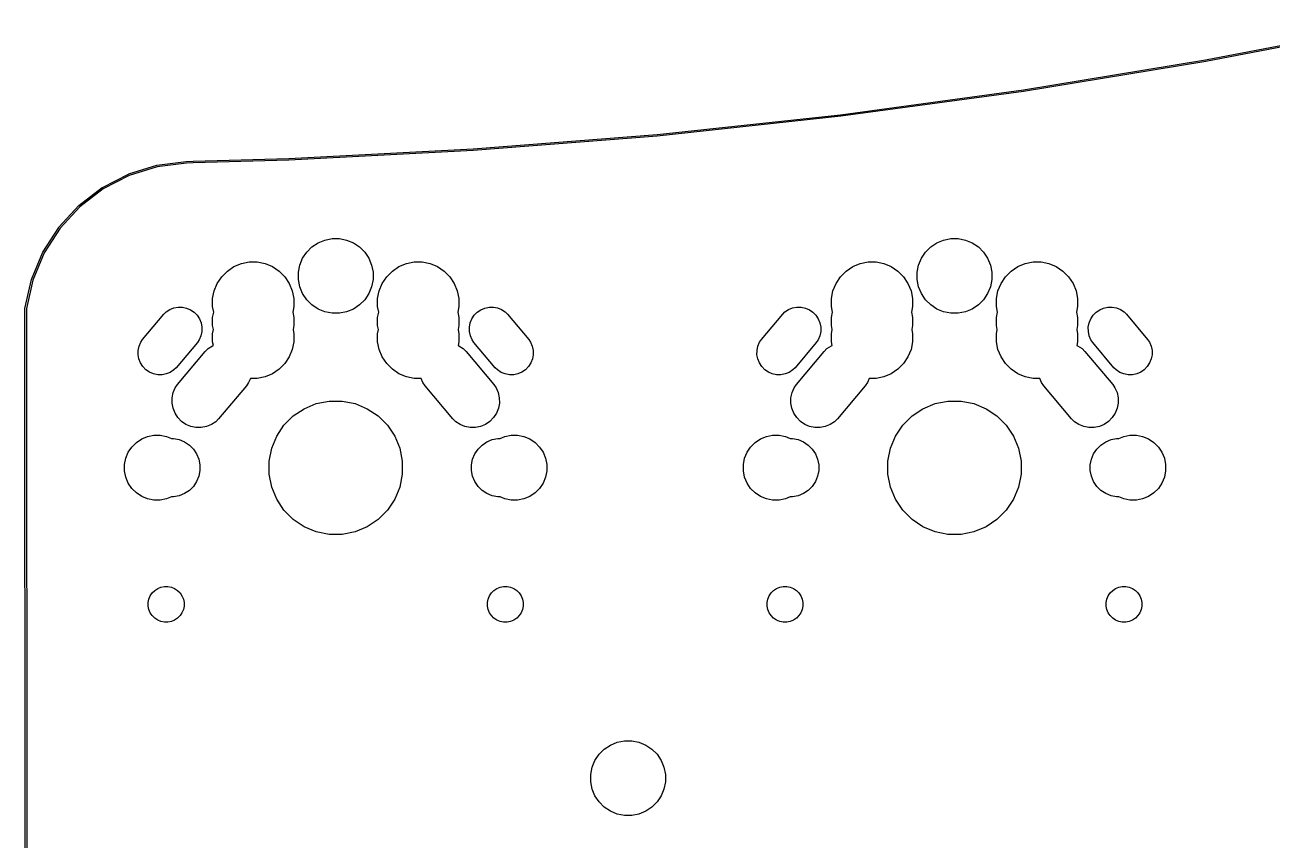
# Model space of a CAD drawing. Extents: x 38 to 192, y -155 to -33.
# Drawn here: x 38.43 to 76.83, y -61.4 to -36.33 of the extents above; entities that cross this region are included whole.
import ezdxf

# ---------------------------------------------------------------- set-up
doc = ezdxf.new("R2010")
doc.units = 0
doc.layers.add('BLACK', color=7, linetype='CONTINUOUS')

msp = doc.modelspace()

# ---------------------------------------------------------------- linework, layer by layer
at = {"layer": 'BLACK', "linetype": 'CONTINUOUS'}
for p, q in [((74.7762, -37.405), (80.3538, -36.3283)), ((80.3636, -36.3774), (74.7853, -37.4542)), ((69.1707, -38.3256), (74.7762, -37.405)), ((74.7846, -37.4543), (69.1784, -38.375)), ((74.7848, -37.4543), (74.7846, -37.4543)), ((74.785, -37.4543), (74.7848, -37.4543)), ((74.7853, -37.4542), (74.785, -37.4543)), ((63.5417, -39.0893), (69.1707, -38.3256)), ((69.1778, -38.3751), (63.5481, -39.1388)), ((69.1779, -38.3751), (69.1778, -38.3751)), ((69.1781, -38.375), (69.1779, -38.3751)), ((69.1784, -38.375), (69.1781, -38.375)), ((57.8936, -39.6955), (63.5417, -39.0893)), ((63.5474, -39.1389), (57.8985, -39.7452)), ((63.5475, -39.1389), (63.5474, -39.1389)), ((63.5477, -39.1389), (63.5475, -39.1389)), ((63.5481, -39.1388), (63.5477, -39.1389)), ((52.2307, -40.1437), (57.8936, -39.6955)), ((57.8978, -39.7453), (52.2343, -40.1936)), ((57.898, -39.7453), (57.8978, -39.7453)), ((57.8982, -39.7452), (57.898, -39.7453)), ((57.8985, -39.7452), (57.8982, -39.7452)), ((46.5575, -40.4337), (52.2307, -40.1437)), ((52.2336, -40.1936), (46.5597, -40.4836)), ((52.2337, -40.1936), (52.2336, -40.1936)), ((52.2339, -40.1936), (52.2337, -40.1936)), ((52.2343, -40.1936), (52.2339, -40.1936)), ((41.6277, -40.9129), (42.4929, -40.6428)), ((42.5057, -40.6912), (41.6446, -40.96)), ((42.4929, -40.6428), (42.4972, -40.6419)), ((42.4972, -40.6419), (43.3962, -40.5262)), ((43.4012, -40.576), (42.5057, -40.6912)), ((43.3962, -40.5262), (43.3975, -40.5262)), ((43.3975, -40.5262), (43.3989, -40.526)), ((43.3989, -40.526), (43.6104, -40.5217)), ((43.6116, -40.5717), (43.4012, -40.576)), ((43.6104, -40.5217), (46.5575, -40.4337)), ((43.6118, -40.5717), (43.6116, -40.5717)), ((43.6116, -40.5717), (43.6116, -40.5717)), ((46.5592, -40.4837), (43.6118, -40.5717)), ((46.5593, -40.4837), (46.5592, -40.4837)), ((46.5594, -40.4837), (46.5593, -40.4837)), ((46.5597, -40.4836), (46.5594, -40.4837)), ((40.8184, -41.3307), (41.6236, -40.9145)), ((41.6446, -40.96), (40.8433, -41.3742)), ((41.6236, -40.9145), (41.6277, -40.9129)), ((40.094, -41.8828), (40.8147, -41.3331)), ((40.8433, -41.3742), (40.1261, -41.9212)), ((40.8147, -41.3331), (40.8184, -41.3307)), ((39.4765, -42.5522), (40.0908, -41.8857)), ((40.1261, -41.9212), (39.5147, -42.5845)), ((40.0908, -41.8857), (40.094, -41.8828)), ((40.094, -41.8828), (40.094, -41.8828)), ((38.9846, -43.3187), (39.4738, -42.5556)), ((39.5147, -42.5845), (39.0278, -43.3438)), ((39.4738, -42.5556), (39.4765, -42.5522)), ((47.4553, -43.0309), (47.6646, -42.9442)), ((47.6646, -42.9442), (47.8867, -42.9)), ((47.8867, -42.9), (48.1133, -42.9)), ((48.1133, -42.9), (48.3354, -42.9442)), ((48.3354, -42.9442), (48.5447, -43.0309)), ((66.5053, -43.0309), (66.7146, -42.9442)), ((66.7146, -42.9442), (66.9367, -42.9)), ((66.9367, -42.9), (67.1633, -42.9)), ((67.1633, -42.9), (67.3854, -42.9442)), ((67.3854, -42.9442), (67.5947, -43.0309)), ((38.6332, -44.159), (38.9825, -43.3226)), ((39.0278, -43.3438), (38.6802, -44.1762)), ((38.9825, -43.3226), (38.9835, -43.3207)), ((38.9835, -43.3207), (38.9846, -43.3187)), ((46.9809, -43.5053), (47.1067, -43.3169)), ((47.1067, -43.3169), (47.2669, -43.1567)), ((47.2669, -43.1567), (47.4553, -43.0309)), ((48.5447, -43.0309), (48.7331, -43.1567)), ((48.7331, -43.1567), (48.8933, -43.3169)), ((48.8933, -43.3169), (49.0191, -43.5053)), ((66.0309, -43.5053), (66.1567, -43.3169)), ((66.1567, -43.3169), (66.3169, -43.1567)), ((66.3169, -43.1567), (66.5053, -43.0309)), ((67.5947, -43.0309), (67.7831, -43.1567)), ((67.7831, -43.1567), (67.9433, -43.3169)), ((67.9433, -43.3169), (68.0691, -43.5053)), ((44.6632, -43.8991), (44.8679, -43.7623)), ((44.8679, -43.7623), (45.0954, -43.668)), ((45.0954, -43.668), (45.3369, -43.62)), ((45.3369, -43.62), (45.5831, -43.62)), ((45.5831, -43.62), (45.8246, -43.668)), ((45.8246, -43.668), (46.0521, -43.7623)), ((46.0521, -43.7623), (46.2568, -43.8991)), ((46.85, -43.9367), (46.8942, -43.7146)), ((46.8942, -43.7146), (46.9809, -43.5053)), ((49.0191, -43.5053), (49.1058, -43.7146)), ((49.1058, -43.7146), (49.15, -43.9367)), ((49.7432, -43.8991), (49.9479, -43.7623)), ((49.9479, -43.7623), (50.1754, -43.668)), ((50.1754, -43.668), (50.4169, -43.62)), ((50.4169, -43.62), (50.6631, -43.62)), ((50.6631, -43.62), (50.9046, -43.668)), ((50.9046, -43.668), (51.1321, -43.7623)), ((51.1321, -43.7623), (51.3368, -43.8991)), ((63.7132, -43.8991), (63.9179, -43.7623)), ((63.9179, -43.7623), (64.1454, -43.668)), ((64.1454, -43.668), (64.3869, -43.62)), ((64.3869, -43.62), (64.6331, -43.62)), ((64.6331, -43.62), (64.8746, -43.668)), ((64.8746, -43.668), (65.1021, -43.7623)), ((65.1021, -43.7623), (65.3068, -43.8991)), ((65.9, -43.9367), (65.9442, -43.7146)), ((65.9442, -43.7146), (66.0309, -43.5053)), ((68.0691, -43.5053), (68.1558, -43.7146)), ((68.1558, -43.7146), (68.2, -43.9367)), ((68.7932, -43.8991), (68.9979, -43.7623)), ((68.9979, -43.7623), (69.2254, -43.668)), ((69.2254, -43.668), (69.4669, -43.62)), ((69.4669, -43.62), (69.7131, -43.62)), ((69.7131, -43.62), (69.9546, -43.668)), ((69.9546, -43.668), (70.1821, -43.7623)), ((70.1821, -43.7623), (70.3868, -43.8991)), ((44.3523, -44.2779), (44.4891, -44.0732)), ((44.4891, -44.0732), (44.6632, -43.8991)), ((46.2568, -43.8991), (46.4309, -44.0732)), ((46.4309, -44.0732), (46.5677, -44.2779)), ((46.85, -44.1633), (46.85, -43.9367)), ((49.15, -43.9367), (49.15, -44.1633)), ((49.4323, -44.2779), (49.5691, -44.0732)), ((49.5691, -44.0732), (49.7432, -43.8991)), ((51.3368, -43.8991), (51.5109, -44.0732)), ((51.5109, -44.0732), (51.6477, -44.2779)), ((63.4023, -44.2779), (63.5391, -44.0732)), ((63.5391, -44.0732), (63.7132, -43.8991)), ((65.3068, -43.8991), (65.4809, -44.0732)), ((65.4809, -44.0732), (65.6177, -44.2779)), ((65.9, -44.1633), (65.9, -43.9367)), ((68.2, -43.9367), (68.2, -44.1633)), ((68.4823, -44.2779), (68.6191, -44.0732)), ((68.6191, -44.0732), (68.7932, -43.8991)), ((70.3868, -43.8991), (70.5609, -44.0732)), ((70.5609, -44.0732), (70.6977, -44.2779)), ((38.4333, -45.0466), (38.6319, -44.1631)), ((38.6802, -44.1762), (38.4825, -45.0557)), ((38.6319, -44.1631), (38.6332, -44.159)), ((44.21, -44.7469), (44.258, -44.5054)), ((44.258, -44.5054), (44.3523, -44.2779)), ((46.5677, -44.2779), (46.662, -44.5054)), ((46.662, -44.5054), (46.71, -44.7469)), ((46.8942, -44.3854), (46.85, -44.1633)), ((46.9809, -44.5947), (46.8942, -44.3854)), ((49.1058, -44.3854), (49.0191, -44.5947)), ((49.15, -44.1633), (49.1058, -44.3854)), ((49.29, -44.7469), (49.338, -44.5054)), ((49.338, -44.5054), (49.4323, -44.2779)), ((51.6477, -44.2779), (51.742, -44.5054)), ((51.742, -44.5054), (51.79, -44.7469)), ((63.26, -44.7469), (63.308, -44.5054)), ((63.308, -44.5054), (63.4023, -44.2779)), ((65.6177, -44.2779), (65.712, -44.5054)), ((65.712, -44.5054), (65.76, -44.7469)), ((65.9442, -44.3854), (65.9, -44.1633)), ((66.0309, -44.5947), (65.9442, -44.3854)), ((68.1558, -44.3854), (68.0691, -44.5947)), ((68.2, -44.1633), (68.1558, -44.3854)), ((68.34, -44.7469), (68.388, -44.5054)), ((68.388, -44.5054), (68.4823, -44.2779)), ((70.6977, -44.2779), (70.792, -44.5054)), ((70.792, -44.5054), (70.84, -44.7469)), ((44.21, -44.9931), (44.21, -44.7469)), ((46.71, -44.7469), (46.71, -44.9931)), ((47.1067, -44.7831), (46.9809, -44.5947)), ((47.2669, -44.9433), (47.1067, -44.7831)), ((48.8933, -44.7831), (48.7331, -44.9433)), ((49.0191, -44.5947), (48.8933, -44.7831)), ((49.29, -44.9931), (49.29, -44.7469)), ((51.79, -44.7469), (51.79, -44.9931)), ((63.26, -44.9931), (63.26, -44.7469)), ((65.76, -44.7469), (65.76, -44.9931)), ((66.1567, -44.7831), (66.0309, -44.5947)), ((66.3169, -44.9433), (66.1567, -44.7831)), ((67.9433, -44.7831), (67.7831, -44.9433)), ((68.0691, -44.5947), (67.9433, -44.7831)), ((68.34, -44.9931), (68.34, -44.7469)), ((70.84, -44.7469), (70.84, -44.9931)), ((38.4325, -45.0517), (38.4329, -45.0481)), ((38.4687, -133.848), (38.4325, -45.0517)), ((38.4329, -45.0481), (38.4333, -45.0466)), ((38.4825, -45.0557), (38.5129, -119.479)), ((42.0563, -46.0054), (42.7096, -45.2268)), ((42.7096, -45.2268), (42.7808, -45.1572)), ((42.7808, -45.1572), (42.8921, -45.0845)), ((42.8921, -45.0845), (43.0155, -45.035)), ((43.0155, -45.035), (43.1462, -45.0104)), ((43.1462, -45.0104), (43.2792, -45.0119)), ((43.2792, -45.0119), (43.4093, -45.0393)), ((43.4093, -45.0393), (43.5316, -45.0915)), ((43.5316, -45.0915), (43.6413, -45.1665)), ((43.6413, -45.1665), (43.7343, -45.2616)), ((43.7343, -45.2616), (43.807, -45.3729)), ((44.2432, -45.16), (44.21, -44.9931)), ((44.21, -45.3269), (44.2432, -45.16)), ((46.71, -44.9931), (46.6768, -45.16)), ((46.6768, -45.16), (46.71, -45.3269)), ((47.4553, -45.0691), (47.2669, -44.9433)), ((47.6646, -45.1558), (47.4553, -45.0691)), ((47.8867, -45.2), (47.6646, -45.1558)), ((48.1133, -45.2), (47.8867, -45.2)), ((48.3354, -45.1558), (48.1133, -45.2)), ((48.5447, -45.0691), (48.3354, -45.1558)), ((48.7331, -44.9433), (48.5447, -45.0691)), ((49.3232, -45.16), (49.29, -44.9931)), ((49.29, -45.3269), (49.3232, -45.16)), ((51.79, -44.9931), (51.7568, -45.16)), ((51.7568, -45.16), (51.79, -45.3269)), ((52.193, -45.3729), (52.2657, -45.2616)), ((52.2657, -45.2616), (52.3587, -45.1665)), ((52.3587, -45.1665), (52.4684, -45.0915)), ((52.4684, -45.0915), (52.5907, -45.0393)), ((52.5907, -45.0393), (52.7208, -45.0119)), ((52.7208, -45.0119), (52.8538, -45.0104)), ((52.8538, -45.0104), (52.9845, -45.035)), ((52.9845, -45.035), (53.1079, -45.0845)), ((53.1079, -45.0845), (53.2192, -45.1572)), ((53.2192, -45.1572), (53.2904, -45.2268)), ((53.2904, -45.2268), (53.9437, -46.0054)), ((61.1063, -46.0054), (61.7596, -45.2268)), ((61.7596, -45.2268), (61.8308, -45.1572)), ((61.8308, -45.1572), (61.9421, -45.0845)), ((61.9421, -45.0845), (62.0655, -45.035)), ((62.0655, -45.035), (62.1962, -45.0104)), ((62.1962, -45.0104), (62.3292, -45.0119)), ((62.3292, -45.0119), (62.4593, -45.0393)), ((62.4593, -45.0393), (62.5816, -45.0915)), ((62.5816, -45.0915), (62.6913, -45.1665)), ((62.6913, -45.1665), (62.7843, -45.2616)), ((62.7843, -45.2616), (62.857, -45.3729)), ((63.2932, -45.16), (63.26, -44.9931)), ((63.26, -45.3269), (63.2932, -45.16)), ((65.76, -44.9931), (65.7268, -45.16)), ((65.7268, -45.16), (65.76, -45.3269)), ((66.5053, -45.0691), (66.3169, -44.9433)), ((66.7146, -45.1558), (66.5053, -45.0691)), ((66.9367, -45.2), (66.7146, -45.1558)), ((67.1633, -45.2), (66.9367, -45.2)), ((67.3854, -45.1558), (67.1633, -45.2)), ((67.5947, -45.0691), (67.3854, -45.1558)), ((67.7831, -44.9433), (67.5947, -45.0691)), ((68.3732, -45.16), (68.34, -44.9931)), ((68.34, -45.3269), (68.3732, -45.16)), ((70.84, -44.9931), (70.8068, -45.16)), ((70.8068, -45.16), (70.84, -45.3269)), ((71.243, -45.3729), (71.3157, -45.2616)), ((71.3157, -45.2616), (71.4087, -45.1665)), ((71.4087, -45.1665), (71.5184, -45.0915)), ((71.5184, -45.0915), (71.6407, -45.0393)), ((71.6407, -45.0393), (71.7708, -45.0119)), ((71.7708, -45.0119), (71.9038, -45.0104)), ((71.9038, -45.0104), (72.0345, -45.035)), ((72.0345, -45.035), (72.1579, -45.0845)), ((72.1579, -45.0845), (72.2692, -45.1572)), ((72.2692, -45.1572), (72.3404, -45.2268)), ((72.3404, -45.2268), (72.9937, -46.0054)), ((43.807, -45.3729), (43.8565, -45.4963)), ((43.8565, -45.4963), (43.881, -45.627)), ((43.881, -45.627), (43.8796, -45.76)), ((44.21, -45.5731), (44.21, -45.3269)), ((44.2352, -45.7), (44.21, -45.5731)), ((46.71, -45.5731), (46.6848, -45.7)), ((46.71, -45.3269), (46.71, -45.5731)), ((49.29, -45.5731), (49.29, -45.3269)), ((49.3152, -45.7), (49.29, -45.5731)), ((51.79, -45.5731), (51.7648, -45.7)), ((51.79, -45.3269), (51.79, -45.5731)), ((52.119, -45.627), (52.1435, -45.4963)), ((52.1204, -45.76), (52.119, -45.627)), ((52.1435, -45.4963), (52.193, -45.3729)), ((62.857, -45.3729), (62.9065, -45.4963)), ((62.9065, -45.4963), (62.931, -45.627)), ((62.931, -45.627), (62.9296, -45.76)), ((63.26, -45.5731), (63.26, -45.3269)), ((63.2852, -45.7), (63.26, -45.5731)), ((65.76, -45.5731), (65.7348, -45.7)), ((65.76, -45.3269), (65.76, -45.5731)), ((68.34, -45.5731), (68.34, -45.3269)), ((68.3652, -45.7), (68.34, -45.5731)), ((70.84, -45.5731), (70.8148, -45.7)), ((70.84, -45.3269), (70.84, -45.5731)), ((71.169, -45.627), (71.1935, -45.4963)), ((71.1704, -45.76), (71.169, -45.627)), ((71.1935, -45.4963), (71.243, -45.3729)), ((42, -46.0876), (42.0563, -46.0054)), ((43.8, -46.0124), (43.7437, -46.0946)), ((43.8522, -45.8901), (43.8, -46.0124)), ((43.8796, -45.76), (43.8522, -45.8901)), ((44.21, -45.8269), (44.2352, -45.7)), ((44.21, -46.0731), (44.21, -45.8269)), ((46.6848, -45.7), (46.71, -45.8269)), ((46.71, -45.8269), (46.71, -46.0731)), ((49.29, -45.8269), (49.3152, -45.7)), ((49.29, -46.0731), (49.29, -45.8269)), ((51.7648, -45.7), (51.79, -45.8269)), ((51.79, -45.8269), (51.79, -46.0731)), ((52.1478, -45.8901), (52.1204, -45.76)), ((52.2, -46.0124), (52.1478, -45.8901)), ((52.2563, -46.0946), (52.2, -46.0124)), ((53.9437, -46.0054), (54, -46.0876)), ((61.05, -46.0876), (61.1063, -46.0054)), ((62.85, -46.0124), (62.7937, -46.0946)), ((62.9022, -45.8901), (62.85, -46.0124)), ((62.9296, -45.76), (62.9022, -45.8901)), ((63.26, -45.8269), (63.2852, -45.7)), ((63.26, -46.0731), (63.26, -45.8269)), ((65.7348, -45.7), (65.76, -45.8269)), ((65.76, -45.8269), (65.76, -46.0731)), ((68.34, -45.8269), (68.3652, -45.7)), ((68.34, -46.0731), (68.34, -45.8269)), ((70.8148, -45.7), (70.84, -45.8269)), ((70.84, -45.8269), (70.84, -46.0731)), ((71.1978, -45.8901), (71.1704, -45.76)), ((71.25, -46.0124), (71.1978, -45.8901)), ((71.3063, -46.0946), (71.25, -46.0124)), ((72.9937, -46.0054), (73.05, -46.0876)), ((41.919, -46.473), (41.9204, -46.34)), ((41.9204, -46.34), (41.9478, -46.2099)), ((41.9478, -46.2099), (42, -46.0876)), ((43.7437, -46.0946), (43.0904, -46.8732)), ((43.1302, -47.3895), (43.9858, -46.3699)), ((43.9858, -46.3699), (44.0729, -46.2847)), ((44.0729, -46.2847), (44.209, -46.1959)), ((44.209, -46.1959), (44.2325, -46.1864)), ((44.2325, -46.1864), (44.21, -46.0731)), ((46.662, -46.3146), (46.5677, -46.5421)), ((46.71, -46.0731), (46.662, -46.3146)), ((49.338, -46.3146), (49.29, -46.0731)), ((49.4323, -46.5421), (49.338, -46.3146)), ((51.79, -46.0731), (51.7675, -46.1864)), ((51.7675, -46.1864), (51.791, -46.1959)), ((51.791, -46.1959), (51.9271, -46.2847)), ((51.9271, -46.2847), (52.0142, -46.3699)), ((52.0142, -46.3699), (52.8698, -47.3895)), ((52.9096, -46.8732), (52.2563, -46.0946)), ((54, -46.0876), (54.0522, -46.2099)), ((54.0522, -46.2099), (54.0796, -46.34)), ((54.0796, -46.34), (54.081, -46.473)), ((60.969, -46.473), (60.9704, -46.34)), ((60.9704, -46.34), (60.9978, -46.2099)), ((60.9978, -46.2099), (61.05, -46.0876)), ((62.7937, -46.0946), (62.1404, -46.8732)), ((62.1802, -47.3895), (63.0358, -46.3699)), ((63.0358, -46.3699), (63.1229, -46.2847)), ((63.1229, -46.2847), (63.259, -46.1959)), ((63.259, -46.1959), (63.2825, -46.1864)), ((63.2825, -46.1864), (63.26, -46.0731)), ((65.712, -46.3146), (65.6177, -46.5421)), ((65.76, -46.0731), (65.712, -46.3146)), ((68.388, -46.3146), (68.34, -46.0731)), ((68.4823, -46.5421), (68.388, -46.3146)), ((70.84, -46.0731), (70.8175, -46.1864)), ((70.8175, -46.1864), (70.841, -46.1959)), ((70.841, -46.1959), (70.9771, -46.2847)), ((70.9771, -46.2847), (71.0642, -46.3699)), ((71.0642, -46.3699), (71.9198, -47.3895)), ((71.9596, -46.8732), (71.3063, -46.0946)), ((73.05, -46.0876), (73.1022, -46.2099)), ((73.1022, -46.2099), (73.1296, -46.34)), ((73.1296, -46.34), (73.131, -46.473)), ((41.9435, -46.6037), (41.919, -46.473)), ((41.993, -46.7271), (41.9435, -46.6037)), ((42.0657, -46.8384), (41.993, -46.7271)), ((42.1587, -46.9335), (42.0657, -46.8384)), ((46.4309, -46.7468), (46.2568, -46.9209)), ((46.5677, -46.5421), (46.4309, -46.7468)), ((49.5691, -46.7468), (49.4323, -46.5421)), ((49.7432, -46.9209), (49.5691, -46.7468)), ((53.9343, -46.8384), (53.8413, -46.9335)), ((54.007, -46.7271), (53.9343, -46.8384)), ((54.0565, -46.6037), (54.007, -46.7271)), ((54.081, -46.473), (54.0565, -46.6037)), ((60.9935, -46.6037), (60.969, -46.473)), ((61.043, -46.7271), (60.9935, -46.6037)), ((61.1157, -46.8384), (61.043, -46.7271)), ((61.2087, -46.9335), (61.1157, -46.8384)), ((65.4809, -46.7468), (65.3068, -46.9209)), ((65.6177, -46.5421), (65.4809, -46.7468)), ((68.6191, -46.7468), (68.4823, -46.5421)), ((68.7932, -46.9209), (68.6191, -46.7468)), ((72.9843, -46.8384), (72.8913, -46.9335)), ((73.057, -46.7271), (72.9843, -46.8384)), ((73.1065, -46.6037), (73.057, -46.7271)), ((73.131, -46.473), (73.1065, -46.6037)), ((42.2684, -47.0085), (42.1587, -46.9335)), ((42.3907, -47.0607), (42.2684, -47.0085)), ((42.5208, -47.0881), (42.3907, -47.0607)), ((42.6538, -47.0896), (42.5208, -47.0881)), ((42.7845, -47.065), (42.6538, -47.0896)), ((42.9079, -47.0155), (42.7845, -47.065)), ((43.0192, -46.9428), (42.9079, -47.0155)), ((43.0904, -46.8732), (43.0192, -46.9428)), ((45.374, -47.2), (45.3185, -47.33)), ((45.5831, -47.2), (45.374, -47.2)), ((45.8246, -47.152), (45.5831, -47.2)), ((46.0521, -47.0577), (45.8246, -47.152)), ((46.2568, -46.9209), (46.0521, -47.0577)), ((49.9479, -47.0577), (49.7432, -46.9209)), ((50.1754, -47.152), (49.9479, -47.0577)), ((50.4169, -47.2), (50.1754, -47.152)), ((50.626, -47.2), (50.4169, -47.2)), ((50.6815, -47.33), (50.626, -47.2)), ((52.9808, -46.9428), (52.9096, -46.8732)), ((53.0921, -47.0155), (52.9808, -46.9428)), ((53.2155, -47.065), (53.0921, -47.0155)), ((53.3462, -47.0896), (53.2155, -47.065)), ((53.4792, -47.0881), (53.3462, -47.0896)), ((53.6093, -47.0607), (53.4792, -47.0881)), ((53.7316, -47.0085), (53.6093, -47.0607)), ((53.8413, -46.9335), (53.7316, -47.0085)), ((61.3184, -47.0085), (61.2087, -46.9335)), ((61.4407, -47.0607), (61.3184, -47.0085)), ((61.5708, -47.0881), (61.4407, -47.0607)), ((61.7038, -47.0896), (61.5708, -47.0881)), ((61.8345, -47.065), (61.7038, -47.0896)), ((61.9579, -47.0155), (61.8345, -47.065)), ((62.0692, -46.9428), (61.9579, -47.0155)), ((62.1404, -46.8732), (62.0692, -46.9428)), ((64.424, -47.2), (64.3685, -47.33)), ((64.6331, -47.2), (64.424, -47.2)), ((64.8746, -47.152), (64.6331, -47.2)), ((65.1021, -47.0577), (64.8746, -47.152)), ((65.3068, -46.9209), (65.1021, -47.0577)), ((68.9979, -47.0577), (68.7932, -46.9209)), ((69.2254, -47.152), (68.9979, -47.0577)), ((69.4669, -47.2), (69.2254, -47.152)), ((69.676, -47.2), (69.4669, -47.2)), ((69.7315, -47.33), (69.676, -47.2)), ((72.0308, -46.9428), (71.9596, -46.8732)), ((72.1421, -47.0155), (72.0308, -46.9428)), ((72.2655, -47.065), (72.1421, -47.0155)), ((72.3962, -47.0896), (72.2655, -47.065)), ((72.5292, -47.0881), (72.3962, -47.0896)), ((72.6593, -47.0607), (72.5292, -47.0881)), ((72.7816, -47.0085), (72.6593, -47.0607)), ((72.8913, -46.9335), (72.7816, -47.0085)), ((42.9976, -47.6395), (43.0615, -47.49)), ((43.0615, -47.49), (43.1302, -47.3895)), ((45.2498, -47.4305), (44.3942, -48.4501)), ((45.3185, -47.33), (45.2498, -47.4305)), ((50.7502, -47.4305), (50.6815, -47.33)), ((51.6058, -48.4501), (50.7502, -47.4305)), ((52.8698, -47.3895), (52.9385, -47.49)), ((52.9385, -47.49), (53.0024, -47.6395)), ((62.0476, -47.6395), (62.1115, -47.49)), ((62.1115, -47.49), (62.1802, -47.3895)), ((64.2998, -47.4305), (63.4442, -48.4501)), ((64.3685, -47.33), (64.2998, -47.4305)), ((69.8002, -47.4305), (69.7315, -47.33)), ((70.6558, -48.4501), (69.8002, -47.4305)), ((71.9198, -47.3895), (71.9885, -47.49)), ((71.9885, -47.49), (72.0524, -47.6395)), ((42.9624, -47.961), (42.9642, -47.7985)), ((42.9924, -48.1208), (42.9624, -47.961)), ((42.9642, -47.7985), (42.9976, -47.6395)), ((47.029, -48.1333), (47.402, -47.9788)), ((47.402, -47.9788), (47.7981, -47.9)), ((47.7981, -47.9), (48.2019, -47.9)), ((48.2019, -47.9), (48.598, -47.9788)), ((48.598, -47.9788), (48.971, -48.1333)), ((53.0024, -47.6395), (53.0358, -47.7985)), ((53.0376, -47.961), (53.0076, -48.1208)), ((53.0358, -47.7985), (53.0376, -47.961)), ((62.0124, -47.961), (62.0142, -47.7985)), ((62.0424, -48.1208), (62.0124, -47.961)), ((62.0142, -47.7985), (62.0476, -47.6395)), ((66.079, -48.1333), (66.452, -47.9788)), ((66.452, -47.9788), (66.8481, -47.9)), ((66.8481, -47.9), (67.2519, -47.9)), ((67.2519, -47.9), (67.648, -47.9788)), ((67.648, -47.9788), (68.021, -48.1333)), ((72.0524, -47.6395), (72.0858, -47.7985)), ((72.0876, -47.961), (72.0576, -48.1208)), ((72.0858, -47.7985), (72.0876, -47.961)), ((43.0529, -48.2716), (42.9924, -48.1208)), ((43.1417, -48.4077), (43.0529, -48.2716)), ((46.4077, -48.6432), (46.6932, -48.3577)), ((46.6932, -48.3577), (47.029, -48.1333)), ((48.971, -48.1333), (49.3068, -48.3577)), ((49.3068, -48.3577), (49.5923, -48.6432)), ((52.9471, -48.2716), (52.8583, -48.4077)), ((53.0076, -48.1208), (52.9471, -48.2716)), ((62.1029, -48.2716), (62.0424, -48.1208)), ((62.1917, -48.4077), (62.1029, -48.2716)), ((65.4577, -48.6432), (65.7432, -48.3577)), ((65.7432, -48.3577), (66.079, -48.1333)), ((68.021, -48.1333), (68.3568, -48.3577)), ((68.3568, -48.3577), (68.6423, -48.6432)), ((71.9971, -48.2716), (71.9083, -48.4077)), ((72.0576, -48.1208), (71.9971, -48.2716)), ((43.2554, -48.5238), (43.1417, -48.4077)), ((43.3895, -48.6156), (43.2554, -48.5238)), ((43.539, -48.6794), (43.3895, -48.6156)), ((43.698, -48.7128), (43.539, -48.6794)), ((43.8605, -48.7146), (43.698, -48.7128)), ((44.0202, -48.6846), (43.8605, -48.7146)), ((44.171, -48.6241), (44.0202, -48.6846)), ((44.3071, -48.5353), (44.171, -48.6241)), ((44.3942, -48.4501), (44.3071, -48.5353)), ((46.1833, -48.979), (46.4077, -48.6432)), ((49.5923, -48.6432), (49.8167, -48.979)), ((51.6929, -48.5353), (51.6058, -48.4501)), ((51.829, -48.6241), (51.6929, -48.5353)), ((51.9798, -48.6846), (51.829, -48.6241)), ((52.1395, -48.7146), (51.9798, -48.6846)), ((52.302, -48.7128), (52.1395, -48.7146)), ((52.461, -48.6794), (52.302, -48.7128)), ((52.6105, -48.6156), (52.461, -48.6794)), ((52.7446, -48.5238), (52.6105, -48.6156)), ((52.8583, -48.4077), (52.7446, -48.5238)), ((62.3054, -48.5238), (62.1917, -48.4077)), ((62.4395, -48.6156), (62.3054, -48.5238)), ((62.589, -48.6794), (62.4395, -48.6156)), ((62.748, -48.7128), (62.589, -48.6794)), ((62.9105, -48.7146), (62.748, -48.7128)), ((63.0702, -48.6846), (62.9105, -48.7146)), ((63.221, -48.6241), (63.0702, -48.6846)), ((63.3571, -48.5353), (63.221, -48.6241)), ((63.4442, -48.4501), (63.3571, -48.5353)), ((65.2333, -48.979), (65.4577, -48.6432)), ((68.6423, -48.6432), (68.8667, -48.979)), ((70.7429, -48.5353), (70.6558, -48.4501)), ((70.879, -48.6241), (70.7429, -48.5353)), ((71.0298, -48.6846), (70.879, -48.6241)), ((71.1895, -48.7146), (71.0298, -48.6846)), ((71.352, -48.7128), (71.1895, -48.7146)), ((71.511, -48.6794), (71.352, -48.7128)), ((71.6605, -48.6156), (71.511, -48.6794)), ((71.7946, -48.5238), (71.6605, -48.6156)), ((71.9083, -48.4077), (71.7946, -48.5238)), ((41.8625, -49.1732), (42.0263, -49.0638)), ((42.0263, -49.0638), (42.2083, -48.9884)), ((42.2083, -48.9884), (42.4015, -48.95)), ((42.4015, -48.95), (42.5985, -48.95)), ((42.5985, -48.95), (42.7917, -48.9884)), ((42.7917, -48.9884), (42.9403, -49.05)), ((42.9403, -49.05), (43.0086, -49.05)), ((43.0086, -49.05), (43.1825, -49.0846)), ((43.1825, -49.0846), (43.3463, -49.1524)), ((46.0288, -49.352), (46.1833, -48.979)), ((49.8167, -48.979), (49.9712, -49.352)), ((52.6537, -49.1524), (52.8175, -49.0846)), ((52.8175, -49.0846), (52.9914, -49.05)), ((52.9914, -49.05), (53.0597, -49.05)), ((53.0597, -49.05), (53.2083, -48.9884)), ((53.2083, -48.9884), (53.4015, -48.95)), ((53.4015, -48.95), (53.5985, -48.95)), ((53.5985, -48.95), (53.7917, -48.9884)), ((53.7917, -48.9884), (53.9737, -49.0638)), ((53.9737, -49.0638), (54.1375, -49.1732)), ((60.9125, -49.1732), (61.0763, -49.0638)), ((61.0763, -49.0638), (61.2583, -48.9884)), ((61.2583, -48.9884), (61.4515, -48.95)), ((61.4515, -48.95), (61.6485, -48.95)), ((61.6485, -48.95), (61.8417, -48.9884)), ((61.8417, -48.9884), (61.9903, -49.05)), ((61.9903, -49.05), (62.0586, -49.05)), ((62.0586, -49.05), (62.2325, -49.0846)), ((62.2325, -49.0846), (62.3963, -49.1524)), ((65.0788, -49.352), (65.2333, -48.979)), ((68.8667, -48.979), (69.0212, -49.352)), ((71.7037, -49.1524), (71.8675, -49.0846)), ((71.8675, -49.0846), (72.0414, -49.05)), ((72.0414, -49.05), (72.1097, -49.05)), ((72.1097, -49.05), (72.2583, -48.9884)), ((72.2583, -48.9884), (72.4515, -48.95)), ((72.4515, -48.95), (72.6485, -48.95)), ((72.6485, -48.95), (72.8417, -48.9884)), ((72.8417, -48.9884), (73.0237, -49.0638)), ((73.0237, -49.0638), (73.1875, -49.1732)), ((41.5384, -49.6583), (41.6138, -49.4763)), ((41.6138, -49.4763), (41.7232, -49.3125)), ((41.7232, -49.3125), (41.8625, -49.1732)), ((43.3463, -49.1524), (43.4937, -49.2509)), ((43.4937, -49.2509), (43.6191, -49.3763)), ((43.6191, -49.3763), (43.7176, -49.5237)), ((43.7176, -49.5237), (43.7854, -49.6875)), ((45.95, -49.7481), (46.0288, -49.352)), ((49.9712, -49.352), (50.05, -49.7481)), ((52.2146, -49.6875), (52.2824, -49.5237)), ((52.2824, -49.5237), (52.3809, -49.3763)), ((52.3809, -49.3763), (52.5063, -49.2509)), ((52.5063, -49.2509), (52.6537, -49.1524)), ((54.1375, -49.1732), (54.2768, -49.3125)), ((54.2768, -49.3125), (54.3862, -49.4763)), ((54.3862, -49.4763), (54.4616, -49.6583)), ((60.5884, -49.6583), (60.6638, -49.4763)), ((60.6638, -49.4763), (60.7732, -49.3125)), ((60.7732, -49.3125), (60.9125, -49.1732)), ((62.3963, -49.1524), (62.5437, -49.2509)), ((62.5437, -49.2509), (62.6691, -49.3763)), ((62.6691, -49.3763), (62.7676, -49.5237)), ((62.7676, -49.5237), (62.8354, -49.6875)), ((65, -49.7481), (65.0788, -49.352)), ((69.0212, -49.352), (69.1, -49.7481)), ((71.2646, -49.6875), (71.3324, -49.5237)), ((71.3324, -49.5237), (71.4309, -49.3763)), ((71.4309, -49.3763), (71.5563, -49.2509)), ((71.5563, -49.2509), (71.7037, -49.1524)), ((73.1875, -49.1732), (73.3268, -49.3125)), ((73.3268, -49.3125), (73.4362, -49.4763)), ((73.4362, -49.4763), (73.5116, -49.6583)), ((41.5, -49.8515), (41.5384, -49.6583)), ((41.5, -50.0485), (41.5, -49.8515)), ((43.7854, -49.6875), (43.82, -49.8614)), ((43.82, -49.8614), (43.82, -50.0386)), ((45.95, -50.1519), (45.95, -49.7481)), ((50.05, -49.7481), (50.05, -50.1519)), ((52.18, -49.8614), (52.2146, -49.6875)), ((52.18, -50.0386), (52.18, -49.8614)), ((54.4616, -49.6583), (54.5, -49.8515)), ((54.5, -49.8515), (54.5, -50.0485)), ((60.55, -49.8515), (60.5884, -49.6583)), ((60.55, -50.0485), (60.55, -49.8515)), ((62.8354, -49.6875), (62.87, -49.8614)), ((62.87, -49.8614), (62.87, -50.0386)), ((65, -50.1519), (65, -49.7481)), ((69.1, -49.7481), (69.1, -50.1519)), ((71.23, -49.8614), (71.2646, -49.6875)), ((71.23, -50.0386), (71.23, -49.8614)), ((73.5116, -49.6583), (73.55, -49.8515)), ((73.55, -49.8515), (73.55, -50.0485)), ((41.5384, -50.2417), (41.5, -50.0485)), ((41.6138, -50.4237), (41.5384, -50.2417)), ((43.7854, -50.2125), (43.7176, -50.3763)), ((43.82, -50.0386), (43.7854, -50.2125)), ((46.0288, -50.548), (45.95, -50.1519)), ((50.05, -50.1519), (49.9712, -50.548)), ((52.2146, -50.2125), (52.18, -50.0386)), ((52.2824, -50.3763), (52.2146, -50.2125)), ((54.4616, -50.2417), (54.3862, -50.4237)), ((54.5, -50.0485), (54.4616, -50.2417)), ((60.5884, -50.2417), (60.55, -50.0485)), ((60.6638, -50.4237), (60.5884, -50.2417)), ((62.8354, -50.2125), (62.7676, -50.3763)), ((62.87, -50.0386), (62.8354, -50.2125)), ((65.0788, -50.548), (65, -50.1519)), ((69.1, -50.1519), (69.0212, -50.548)), ((71.2646, -50.2125), (71.23, -50.0386)), ((71.3324, -50.3763), (71.2646, -50.2125)), ((73.5116, -50.2417), (73.4362, -50.4237)), ((73.55, -50.0485), (73.5116, -50.2417)), ((41.7232, -50.5875), (41.6138, -50.4237)), ((41.8625, -50.7268), (41.7232, -50.5875)), ((43.4937, -50.6491), (43.3463, -50.7476)), ((43.6191, -50.5237), (43.4937, -50.6491)), ((43.7176, -50.3763), (43.6191, -50.5237)), ((46.1833, -50.921), (46.0288, -50.548)), ((49.9712, -50.548), (49.8167, -50.921)), ((52.3809, -50.5237), (52.2824, -50.3763)), ((52.5063, -50.6491), (52.3809, -50.5237)), ((52.6537, -50.7476), (52.5063, -50.6491)), ((54.2768, -50.5875), (54.1375, -50.7268)), ((54.3862, -50.4237), (54.2768, -50.5875)), ((60.7732, -50.5875), (60.6638, -50.4237)), ((60.9125, -50.7268), (60.7732, -50.5875)), ((62.5437, -50.6491), (62.3963, -50.7476)), ((62.6691, -50.5237), (62.5437, -50.6491)), ((62.7676, -50.3763), (62.6691, -50.5237)), ((65.2333, -50.921), (65.0788, -50.548)), ((69.0212, -50.548), (68.8667, -50.921)), ((71.4309, -50.5237), (71.3324, -50.3763)), ((71.5563, -50.6491), (71.4309, -50.5237)), ((71.7037, -50.7476), (71.5563, -50.6491)), ((73.3268, -50.5875), (73.1875, -50.7268)), ((73.4362, -50.4237), (73.3268, -50.5875)), ((42.0263, -50.8362), (41.8625, -50.7268)), ((42.2083, -50.9116), (42.0263, -50.8362)), ((42.4015, -50.95), (42.2083, -50.9116)), ((42.5985, -50.95), (42.4015, -50.95)), ((42.7917, -50.9116), (42.5985, -50.95)), ((42.9403, -50.85), (42.7917, -50.9116)), ((43.0086, -50.85), (42.9403, -50.85)), ((43.1825, -50.8154), (43.0086, -50.85)), ((43.3463, -50.7476), (43.1825, -50.8154)), ((46.4077, -51.2568), (46.1833, -50.921)), ((49.8167, -50.921), (49.5923, -51.2568)), ((52.8175, -50.8154), (52.6537, -50.7476)), ((52.9914, -50.85), (52.8175, -50.8154)), ((53.0597, -50.85), (52.9914, -50.85)), ((53.2083, -50.9116), (53.0597, -50.85)), ((53.4015, -50.95), (53.2083, -50.9116)), ((53.5985, -50.95), (53.4015, -50.95)), ((53.7917, -50.9116), (53.5985, -50.95)), ((53.9737, -50.8362), (53.7917, -50.9116)), ((54.1375, -50.7268), (53.9737, -50.8362)), ((61.0763, -50.8362), (60.9125, -50.7268)), ((61.2583, -50.9116), (61.0763, -50.8362)), ((61.4515, -50.95), (61.2583, -50.9116)), ((61.6485, -50.95), (61.4515, -50.95)), ((61.8417, -50.9116), (61.6485, -50.95)), ((61.9903, -50.85), (61.8417, -50.9116)), ((62.0586, -50.85), (61.9903, -50.85)), ((62.2325, -50.8154), (62.0586, -50.85)), ((62.3963, -50.7476), (62.2325, -50.8154)), ((65.4577, -51.2568), (65.2333, -50.921)), ((68.8667, -50.921), (68.6423, -51.2568)), ((71.8675, -50.8154), (71.7037, -50.7476)), ((72.0414, -50.85), (71.8675, -50.8154)), ((72.1097, -50.85), (72.0414, -50.85)), ((72.2583, -50.9116), (72.1097, -50.85)), ((72.4515, -50.95), (72.2583, -50.9116)), ((72.6485, -50.95), (72.4515, -50.95)), ((72.8417, -50.9116), (72.6485, -50.95)), ((73.0237, -50.8362), (72.8417, -50.9116)), ((73.1875, -50.7268), (73.0237, -50.8362)), ((46.6932, -51.5423), (46.4077, -51.2568)), ((49.5923, -51.2568), (49.3068, -51.5423)), ((65.7432, -51.5423), (65.4577, -51.2568)), ((68.6423, -51.2568), (68.3568, -51.5423)), ((47.029, -51.7667), (46.6932, -51.5423)), ((47.402, -51.9212), (47.029, -51.7667)), ((48.971, -51.7667), (48.598, -51.9212)), ((49.3068, -51.5423), (48.971, -51.7667)), ((66.079, -51.7667), (65.7432, -51.5423)), ((66.452, -51.9212), (66.079, -51.7667)), ((68.021, -51.7667), (67.648, -51.9212)), ((68.3568, -51.5423), (68.021, -51.7667)), ((47.7981, -52), (47.402, -51.9212)), ((48.2019, -52), (47.7981, -52)), ((48.598, -51.9212), (48.2019, -52)), ((66.8481, -52), (66.452, -51.9212)), ((67.2519, -52), (66.8481, -52)), ((67.648, -51.9212), (67.2519, -52)), ((42.3528, -53.7994), (42.4294, -53.7228)), ((42.4294, -53.7228), (42.5195, -53.6626)), ((42.5195, -53.6626), (42.6196, -53.6211)), ((42.6196, -53.6211), (42.7258, -53.6)), ((42.7258, -53.6), (42.8342, -53.6)), ((42.8342, -53.6), (42.9404, -53.6211)), ((42.9404, -53.6211), (43.0405, -53.6626)), ((43.0405, -53.6626), (43.1306, -53.7228)), ((43.1306, -53.7228), (43.2072, -53.7994)), ((52.7928, -53.7994), (52.8694, -53.7228)), ((52.8694, -53.7228), (52.9595, -53.6626)), ((52.9595, -53.6626), (53.0596, -53.6211)), ((53.0596, -53.6211), (53.1658, -53.6)), ((53.1658, -53.6), (53.2742, -53.6)), ((53.2742, -53.6), (53.3804, -53.6211)), ((53.3804, -53.6211), (53.4805, -53.6626)), ((53.4805, -53.6626), (53.5706, -53.7228)), ((53.5706, -53.7228), (53.6472, -53.7994)), ((61.4028, -53.7994), (61.4794, -53.7228)), ((61.4794, -53.7228), (61.5695, -53.6626)), ((61.5695, -53.6626), (61.6696, -53.6211)), ((61.6696, -53.6211), (61.7758, -53.6)), ((61.7758, -53.6), (61.8842, -53.6)), ((61.8842, -53.6), (61.9904, -53.6211)), ((61.9904, -53.6211), (62.0905, -53.6626)), ((62.0905, -53.6626), (62.1806, -53.7228)), ((62.1806, -53.7228), (62.2572, -53.7994)), ((71.8428, -53.7994), (71.9194, -53.7228)), ((71.9194, -53.7228), (72.0095, -53.6626)), ((72.0095, -53.6626), (72.1096, -53.6211)), ((72.1096, -53.6211), (72.2158, -53.6)), ((72.2158, -53.6), (72.3242, -53.6)), ((72.3242, -53.6), (72.4304, -53.6211)), ((72.4304, -53.6211), (72.5305, -53.6626)), ((72.5305, -53.6626), (72.6206, -53.7228)), ((72.6206, -53.7228), (72.6972, -53.7994)), ((42.23, -54.0958), (42.2511, -53.9896)), ((42.23, -54.2042), (42.23, -54.0958)), ((42.2511, -53.9896), (42.2926, -53.8895)), ((42.2926, -53.8895), (42.3528, -53.7994)), ((43.2072, -53.7994), (43.2674, -53.8895)), ((43.2674, -53.8895), (43.3089, -53.9896)), ((43.3089, -53.9896), (43.33, -54.0958)), ((43.33, -54.0958), (43.33, -54.2042)), ((52.67, -54.0958), (52.6911, -53.9896)), ((52.67, -54.2042), (52.67, -54.0958)), ((52.6911, -53.9896), (52.7326, -53.8895)), ((52.7326, -53.8895), (52.7928, -53.7994)), ((53.6472, -53.7994), (53.7074, -53.8895)), ((53.7074, -53.8895), (53.7489, -53.9896)), ((53.7489, -53.9896), (53.77, -54.0958)), ((53.77, -54.0958), (53.77, -54.2042)), ((61.28, -54.0958), (61.3011, -53.9896)), ((61.28, -54.2042), (61.28, -54.0958)), ((61.3011, -53.9896), (61.3426, -53.8895)), ((61.3426, -53.8895), (61.4028, -53.7994)), ((62.2572, -53.7994), (62.3174, -53.8895)), ((62.3174, -53.8895), (62.3589, -53.9896)), ((62.3589, -53.9896), (62.38, -54.0958)), ((62.38, -54.0958), (62.38, -54.2042)), ((71.72, -54.0958), (71.7411, -53.9896)), ((71.72, -54.2042), (71.72, -54.0958)), ((71.7411, -53.9896), (71.7826, -53.8895)), ((71.7826, -53.8895), (71.8428, -53.7994)), ((72.6972, -53.7994), (72.7574, -53.8895)), ((72.7574, -53.8895), (72.7989, -53.9896)), ((72.7989, -53.9896), (72.82, -54.0958)), ((72.82, -54.0958), (72.82, -54.2042)), ((42.2511, -54.3104), (42.23, -54.2042)), ((42.2926, -54.4105), (42.2511, -54.3104)), ((42.3528, -54.5006), (42.2926, -54.4105)), ((42.4294, -54.5772), (42.3528, -54.5006)), ((43.2072, -54.5006), (43.1306, -54.5772)), ((43.2674, -54.4105), (43.2072, -54.5006)), ((43.3089, -54.3104), (43.2674, -54.4105)), ((43.33, -54.2042), (43.3089, -54.3104)), ((52.6911, -54.3104), (52.67, -54.2042)), ((52.7326, -54.4105), (52.6911, -54.3104)), ((52.7928, -54.5006), (52.7326, -54.4105)), ((52.8694, -54.5772), (52.7928, -54.5006)), ((53.6472, -54.5006), (53.5706, -54.5772)), ((53.7074, -54.4105), (53.6472, -54.5006)), ((53.7489, -54.3104), (53.7074, -54.4105)), ((53.77, -54.2042), (53.7489, -54.3104)), ((61.3011, -54.3104), (61.28, -54.2042)), ((61.3426, -54.4105), (61.3011, -54.3104)), ((61.4028, -54.5006), (61.3426, -54.4105)), ((61.4794, -54.5772), (61.4028, -54.5006)), ((62.2572, -54.5006), (62.1806, -54.5772)), ((62.3174, -54.4105), (62.2572, -54.5006)), ((62.3589, -54.3104), (62.3174, -54.4105)), ((62.38, -54.2042), (62.3589, -54.3104)), ((71.7411, -54.3104), (71.72, -54.2042)), ((71.7826, -54.4105), (71.7411, -54.3104)), ((71.8428, -54.5006), (71.7826, -54.4105)), ((71.9194, -54.5772), (71.8428, -54.5006)), ((72.6972, -54.5006), (72.6206, -54.5772)), ((72.7574, -54.4105), (72.6972, -54.5006)), ((72.7989, -54.3104), (72.7574, -54.4105)), ((72.82, -54.2042), (72.7989, -54.3104)), ((42.5195, -54.6374), (42.4294, -54.5772)), ((42.6196, -54.6789), (42.5195, -54.6374)), ((42.7258, -54.7), (42.6196, -54.6789)), ((42.8342, -54.7), (42.7258, -54.7)), ((42.9404, -54.6789), (42.8342, -54.7)), ((43.0405, -54.6374), (42.9404, -54.6789)), ((43.1306, -54.5772), (43.0405, -54.6374)), ((52.9595, -54.6374), (52.8694, -54.5772)), ((53.0596, -54.6789), (52.9595, -54.6374)), ((53.1658, -54.7), (53.0596, -54.6789)), ((53.2742, -54.7), (53.1658, -54.7)), ((53.3804, -54.6789), (53.2742, -54.7)), ((53.4805, -54.6374), (53.3804, -54.6789)), ((53.5706, -54.5772), (53.4805, -54.6374)), ((61.5695, -54.6374), (61.4794, -54.5772)), ((61.6696, -54.6789), (61.5695, -54.6374)), ((61.7758, -54.7), (61.6696, -54.6789)), ((61.8842, -54.7), (61.7758, -54.7)), ((61.9904, -54.6789), (61.8842, -54.7)), ((62.0905, -54.6374), (61.9904, -54.6789)), ((62.1806, -54.5772), (62.0905, -54.6374)), ((72.0095, -54.6374), (71.9194, -54.5772)), ((72.1096, -54.6789), (72.0095, -54.6374)), ((72.2158, -54.7), (72.1096, -54.6789)), ((72.3242, -54.7), (72.2158, -54.7)), ((72.4304, -54.6789), (72.3242, -54.7)), ((72.5305, -54.6374), (72.4304, -54.6789)), ((72.6206, -54.5772), (72.5305, -54.6374)), ((56.6646, -58.3942), (56.8867, -58.35)), ((56.8867, -58.35), (57.1133, -58.35)), ((57.1133, -58.35), (57.3354, -58.3942)), ((56.1067, -58.7669), (56.2669, -58.6067)), ((56.2669, -58.6067), (56.4553, -58.4809)), ((56.4553, -58.4809), (56.6646, -58.3942)), ((57.3354, -58.3942), (57.5447, -58.4809)), ((57.5447, -58.4809), (57.7331, -58.6067)), ((57.7331, -58.6067), (57.8933, -58.7669)), ((55.8942, -59.1646), (55.9809, -58.9553)), ((55.9809, -58.9553), (56.1067, -58.7669)), ((57.8933, -58.7669), (58.0191, -58.9553)), ((58.0191, -58.9553), (58.1058, -59.1646)), ((55.85, -59.3867), (55.8942, -59.1646)), ((55.85, -59.6133), (55.85, -59.3867)), ((58.1058, -59.1646), (58.15, -59.3867)), ((58.15, -59.3867), (58.15, -59.6133)), ((55.8942, -59.8354), (55.85, -59.6133)), ((55.9809, -60.0447), (55.8942, -59.8354)), ((58.1058, -59.8354), (58.0191, -60.0447)), ((58.15, -59.6133), (58.1058, -59.8354)), ((56.1067, -60.2331), (55.9809, -60.0447)), ((56.2669, -60.3933), (56.1067, -60.2331)), ((57.8933, -60.2331), (57.7331, -60.3933)), ((58.0191, -60.0447), (57.8933, -60.2331)), ((56.4553, -60.5191), (56.2669, -60.3933)), ((56.6646, -60.6058), (56.4553, -60.5191)), ((56.8867, -60.65), (56.6646, -60.6058)), ((57.1133, -60.65), (56.8867, -60.65)), ((57.3354, -60.6058), (57.1133, -60.65)), ((57.5447, -60.5191), (57.3354, -60.6058)), ((57.7331, -60.3933), (57.5447, -60.5191))]:
    msp.add_line(p, q, dxfattribs=at)

doc.saveas('drawing.dxf')
